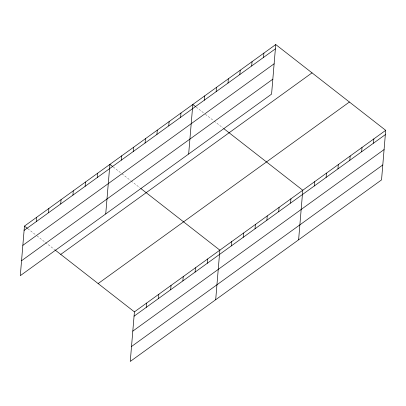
<?xml version="1.0" encoding="UTF-8"?>
<svg xmlns="http://www.w3.org/2000/svg" width="406" height="406" viewBox="0 0 406 406"><rect width="100%" height="100%" fill="white"/><g stroke="black" fill="none" stroke-linecap="round" stroke-linejoin="round"><path stroke-width="0.3" stroke-dasharray="2.03 1.52" d="M196.205 107.108L203.949 113.147M205.4 114.279L213.622 120.694M214.109 121.069L222.818 127.865M113.284 167.018L121.511 173.433M121.993 173.809L130.702 180.604M131.184 180.98L139.892 187.775M27.847 228.74L36.073 235.155M37.042 235.911L54.46 249.502"/><path stroke-width="0.61" d="M275.74 44.553L24.461 226.101L20.3 275.664L271.578 94.121L275.74 44.553L385.7 130.336L381.538 179.899L130.26 361.447L134.422 311.879L385.7 130.336M36.307 221.58L36.667 217.281M48.512 212.764L48.872 208.461M60.717 203.944L61.078 199.645M72.923 195.129L73.283 190.825M85.128 186.308L85.488 182.01M97.328 177.488L97.694 173.189M105.733 213.937L109.899 164.374L112.802 166.638M121.384 160.116L121.744 155.813M133.229 151.555L133.589 147.256M145.074 142.998L145.434 138.7M156.919 134.437L157.279 130.138M146.267 307.362L146.627 303.064M168.764 125.88L169.124 121.582M158.472 298.542L158.832 294.243M180.614 117.319L180.975 113.02M170.677 289.727L171.038 285.428M188.658 154.026L192.82 104.464L195.722 106.727M182.883 280.906L183.243 276.608M204.304 100.206L204.665 95.907M195.083 272.091L195.448 267.793M216.149 91.644L216.51 87.346M207.288 263.271L207.649 258.972M227.994 83.088L228.355 78.789M215.693 299.719L219.854 250.157L140.862 188.531M239.839 74.526L240.205 70.228M231.339 245.894L231.704 241.595M251.69 65.97L252.05 61.671M243.189 237.337L243.549 233.039M263.535 57.413L263.895 53.115M255.034 228.781L255.394 224.482M266.879 220.219L267.239 215.921M278.724 211.663L279.084 207.364M290.569 203.101L290.935 198.803M298.618 239.809L302.78 190.247L223.782 128.621M314.264 185.989L314.625 181.69M326.109 177.427L326.47 173.129M337.954 168.871L338.315 164.572M349.799 160.309L350.16 156.011M361.65 151.753L362.01 147.454M373.495 143.196L373.855 138.893M24.101 230.4L275.38 48.852M22.848 245.336L274.126 63.793M21.554 260.728L272.832 79.18M60.748 254.41L312.026 72.862M98.135 283.576L349.414 102.028M134.061 316.183L385.34 134.635M132.808 331.118L384.086 149.575M131.514 346.506L382.792 164.963M24.461 226.101L27.364 228.365M54.942 249.878L134.422 311.879"/></g></svg>
